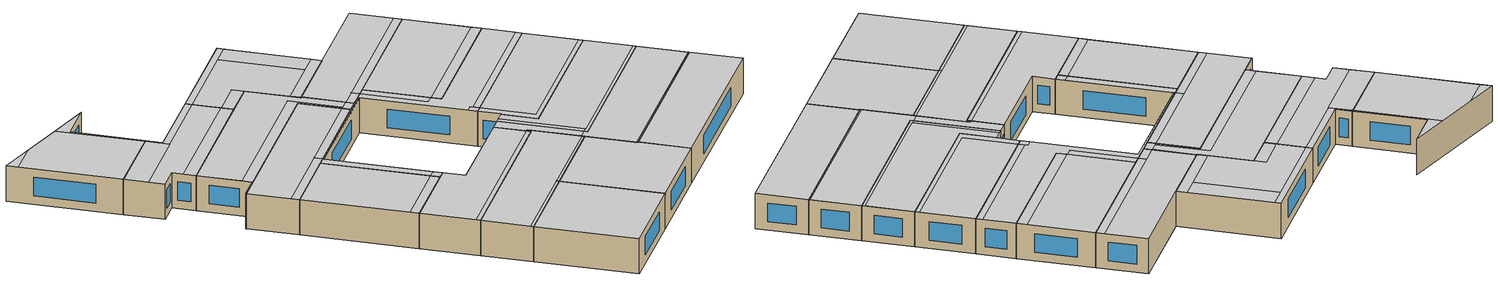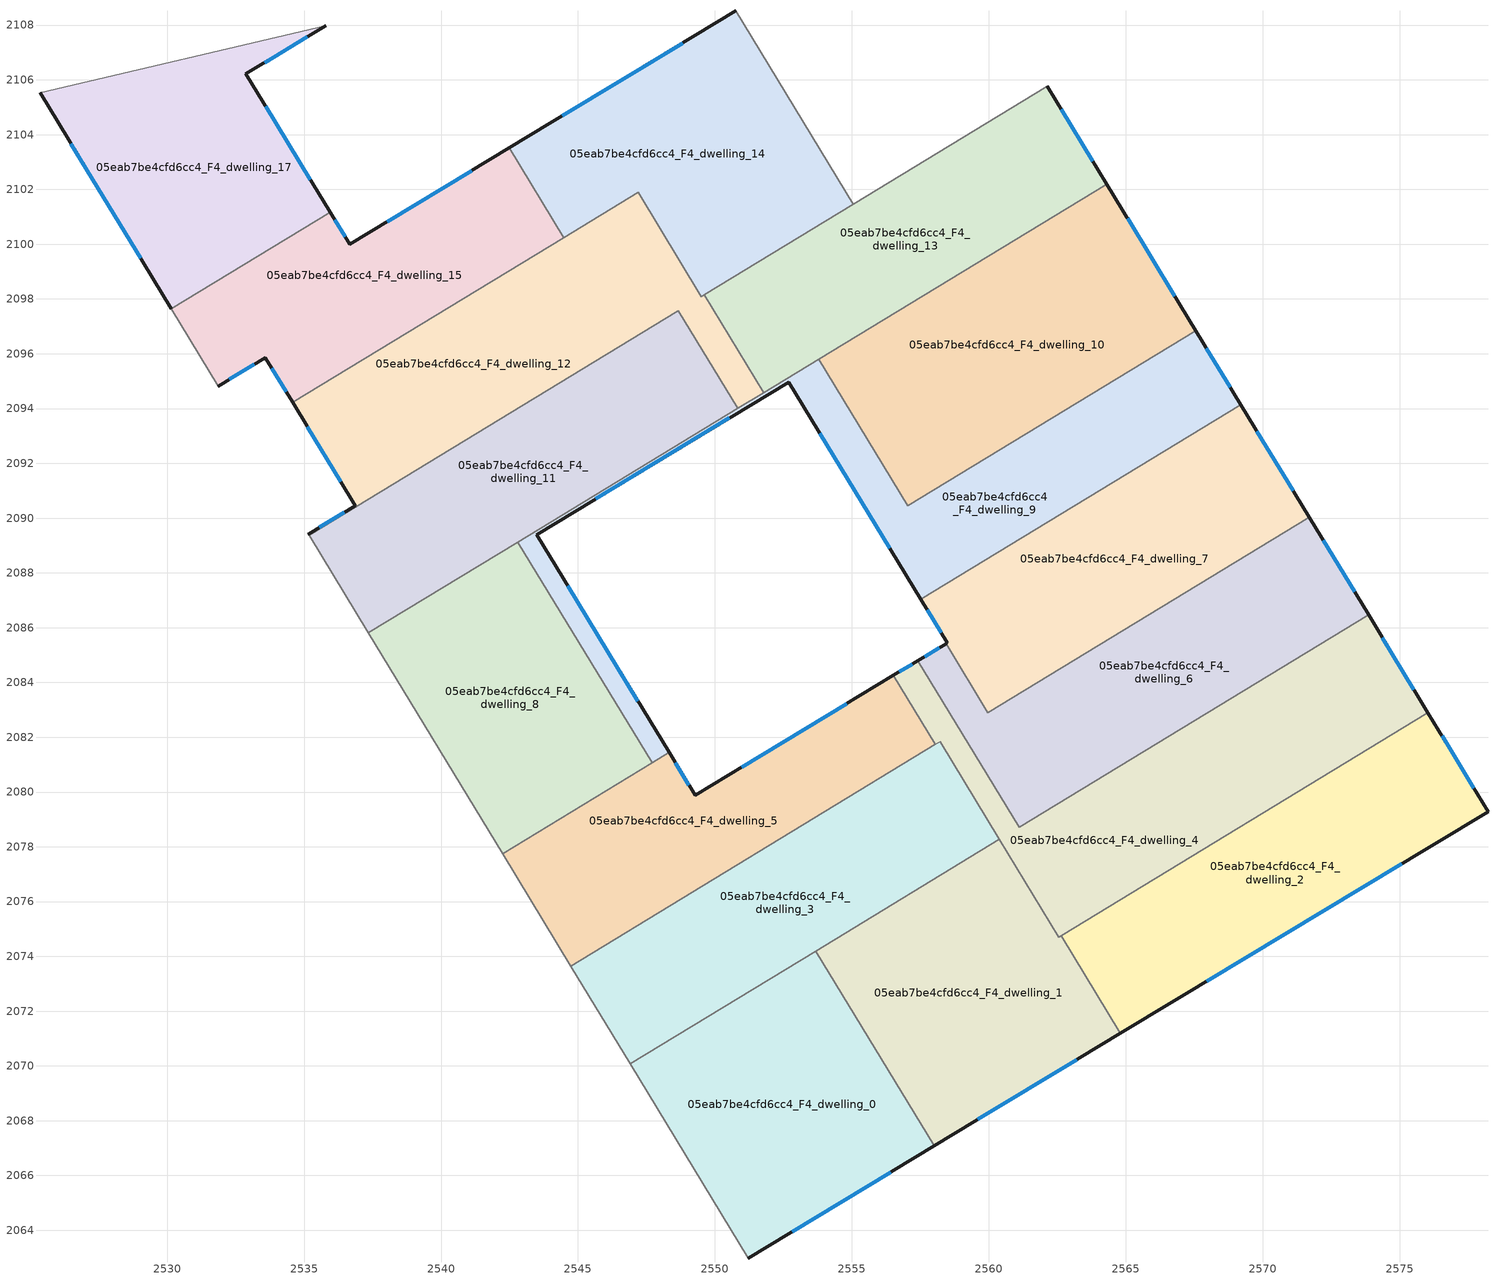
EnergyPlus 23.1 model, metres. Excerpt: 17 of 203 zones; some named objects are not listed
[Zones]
05eab7be4cfd6cc4_F4_dwelling_0
 floor to 05eab7be4cfd6cc4_F3_dwelling_0 (EU_floor_Construction): 2553.68,2074.19 2558.01,2067.08 2551.22,2062.99 2546.91,2070.08 z12
 wall outside (EU_wall_Construction): 2551.22,2062.99 2558.01,2067.08 z12:15
 wall to 05eab7be4cfd6cc4_F4_dwelling_1 (EU_wall_Construction): 2558.01,2067.08 2553.68,2074.19 z12:15
 wall adiabatic (EU_wall_Construction): 2546.91,2070.08 2551.22,2062.99 z12:15
 wall to 05eab7be4cfd6cc4_F4_dwelling_3 (EU_wall_Construction): 2553.68,2074.19 2546.91,2070.08 z12:15
 window (EU_Window_Construction): 2552.82,2063.95 2556.41,2066.12 z12.7:14.3
 ceiling to 05eab7be4cfd6cc4_F5_dwelling_0 (EU_floor_Construction): 2558,2067.08 2553.68,2074.19 2546.91,2070.08 2551.22,2062.99 z15
05eab7be4cfd6cc4_F4_dwelling_1
 floor to 05eab7be4cfd6cc4_F3_dwelling_1 (EU_floor_Construction): 2562.64,2074.75 2564.8,2071.18 2558.01,2067.08 2553.68,2074.19 2560.39,2078.27 2562.56,2074.71 z12
 wall outside (EU_wall_Construction): 2558.01,2067.08 2564.8,2071.18 z12:15
 wall to 05eab7be4cfd6cc4_F4_dwelling_4 (EU_wall_Construction): 2562.64,2074.75 2562.56,2074.71 2560.39,2078.27 z12:15
 wall to 05eab7be4cfd6cc4_F4_dwelling_2 (EU_wall_Construction): 2564.8,2071.19 2562.64,2074.75 z12:15
 wall to 05eab7be4cfd6cc4_F4_dwelling_3 (EU_wall_Construction): 2560.39,2078.27 2553.68,2074.19 z12:15
 window (EU_Window_Construction): 2559.6,2068.04 2563.21,2070.22 z12.7:14.3
 ceiling to 05eab7be4cfd6cc4_F5_dwelling_2 (EU_floor_Construction): 2564.8,2071.18 2562.63,2074.75 2562.56,2074.71 2560.39,2078.27 2553.68,2074.19 2558.01,2067.08 z15
05eab7be4cfd6cc4_F4_dwelling_10
 floor to 05eab7be4cfd6cc4_F3_dwelling_10 (EU_floor_Construction): 2564.3,2102.2 2567.56,2096.84 2557.04,2090.45 2553.78,2095.8 z12
 wall outside (EU_wall_Construction): 2567.56,2096.84 2564.3,2102.2 z12:15
 wall to 05eab7be4cfd6cc4_F4_dwelling_9 (EU_wall_Construction): 2553.78,2095.8 2557.04,2090.45 2567.56,2096.84 z12:15
 wall to 05eab7be4cfd6cc4_F4_dwelling_13 (EU_wall_Construction): 2564.3,2102.2 2553.78,2095.8 z12:15
 window (EU_Window_Construction): 2566.79,2098.1 2565.07,2100.94 z12.7:14.3
 ceiling adiabatic (EU_roof_Construction): 2567.11,2097.58 2564.3,2102.2 2553.78,2095.8 2556.59,2091.19 z15
 ceiling to 05eab7be4cfd6cc4_F5_dwelling_9 (EU_floor_Construction): 2567.56,2096.84 2567.11,2097.58 2556.59,2091.19 2557.04,2090.45 z15
05eab7be4cfd6cc4_F4_dwelling_11
 floor to 05eab7be4cfd6cc4_F3_dwelling_11 (EU_floor_Construction): 2548.66,2097.57 2550.83,2094 2537.35,2085.81 2535.18,2089.38 z12
 wall adiabatic (EU_wall_Construction): 2535.18,2089.38 2537.35,2085.81 z12:15
 wall to 05eab7be4cfd6cc4_F4_dwelling_12 (EU_wall_Construction): 2550.83,2094 2548.66,2097.57 2535.18,2089.38 z12:15
 wall to 05eab7be4cfd6cc4_F4_dwelling_9 (EU_wall_Construction): 2542.8,2089.12 2550.83,2094 z12:15
 wall to 05eab7be4cfd6cc4_F4_dwelling_8 (EU_wall_Construction): 2537.35,2085.81 2542.8,2089.12 z12:15
 ceiling to 05eab7be4cfd6cc4_F5_dwelling_11 (EU_floor_Construction): 2550.47,2094.6 2548.66,2097.57 2535.18,2089.38 2536.99,2086.4 z15
 ceiling adiabatic (EU_roof_Construction): 2550.83,2094 2550.47,2094.6 2543.08,2090.11 2543.44,2089.51 z15
 ceiling to 05eab7be4cfd6cc4_F5_dwelling_8 (EU_floor_Construction): 2543.44,2089.51 2543.08,2090.11 2536.99,2086.4 2537.35,2085.81 z15
05eab7be4cfd6cc4_F4_dwelling_12
 floor to 05eab7be4cfd6cc4_F3_dwelling_12 (EU_floor_Construction): 2549.61,2098.15 2551.78,2094.58 2550.83,2094 2548.66,2097.57 2535.18,2089.38 2535.16,2089.42 2536.87,2090.45 2534.58,2094.22 2547.19,2101.89 2549.51,2098.09 z12
 wall outside (EU_wall_Construction): 2534.58,2094.22 2536.87,2090.45 2535.16,2089.42 z12:15
 wall to 05eab7be4cfd6cc4_F4_dwelling_14 (EU_wall_Construction): 2549.61,2098.15 2549.51,2098.09 2547.19,2101.89 2544.48,2100.24 z12:15
 wall to 05eab7be4cfd6cc4_F4_dwelling_13 (EU_wall_Construction): 2551.78,2094.58 2549.61,2098.15 z12:15
 wall adiabatic (EU_wall_Construction): 2535.16,2089.42 2535.18,2089.38 z12:15
 wall to 05eab7be4cfd6cc4_F4_dwelling_15 (EU_wall_Construction): 2544.48,2100.24 2534.58,2094.22 z12:15
 wall to 05eab7be4cfd6cc4_F4_dwelling_9 (EU_wall_Construction): 2550.83,2094 2551.78,2094.58 z12:15
 window (EU_Window_Construction): 2536.47,2090.21 2535.56,2089.66 / 2535.12,2093.34 2536.33,2091.34 z12.7:14.3
 ceiling to 05eab7be4cfd6cc4_F5_dwelling_12 (EU_floor_Construction): 2550.63,2094.7 2550.98,2094.91 2551.37,2095.15 2549.56,2098.12 2549.51,2098.09 2547.19,2101.89 2534.58,2094.22 2536.44,2091.16 2548.37,2098.42 z15
 ceiling to 05eab7be4cfd6cc4_F5_dwelling_11 (EU_floor_Construction): 2550.47,2094.6 2550.63,2094.7 2548.37,2098.42 2536.44,2091.16 2536.87,2090.45 2535.16,2089.42 2535.18,2089.38 2548.66,2097.57 z15
 ceiling to 05eab7be4cfd6cc4_F5_dwelling_9 (EU_floor_Construction): 2551.78,2094.58 2551.42,2095.18 2551.11,2094.99 2550.98,2094.91 2550.46,2094.6 2550.83,2094 z15
 ceiling to 05eab7be4cfd6cc4_F5_dwelling_13 (EU_floor_Construction): 2551.42,2095.18 2549.61,2098.15 2549.56,2098.12 2551.37,2095.15 z15
05eab7be4cfd6cc4_F4_dwelling_13
 floor to 05eab7be4cfd6cc4_F3_dwelling_13 (EU_floor_Construction): 2562.14,2105.76 2564.3,2102.2 2551.78,2094.58 2549.61,2098.15 z12
 wall outside (EU_wall_Construction): 2564.3,2102.2 2562.14,2105.76 z12:15
 wall to 05eab7be4cfd6cc4_F4_dwelling_16 (EU_wall_Construction): 2562.14,2105.76 2555.05,2101.46 z12:15
 wall to 05eab7be4cfd6cc4_F4_dwelling_14 (EU_wall_Construction): 2555.05,2101.46 2549.61,2098.15 z12:15
 wall to 05eab7be4cfd6cc4_F4_dwelling_9 (EU_wall_Construction): 2551.78,2094.58 2553.78,2095.8 z12:15
 window (EU_Window_Construction): 2563.79,2103.04 2562.64,2104.93 z12.7:14.3
 ceiling to 05eab7be4cfd6cc4_F5_dwelling_13 (EU_floor_Construction): 2563.94,2102.79 2562.14,2105.76 2549.61,2098.15 2551.42,2095.18 z15
 ceiling to 05eab7be4cfd6cc4_F5_dwelling_10 (EU_floor_Construction): 2564.3,2102.2 2563.94,2102.79 2552.81,2096.02 2553.17,2095.43 z15
 ceiling to 05eab7be4cfd6cc4_F5_dwelling_9 (EU_floor_Construction): 2553.17,2095.43 2552.81,2096.02 2551.42,2095.18 2551.78,2094.58 z15
05eab7be4cfd6cc4_F4_dwelling_14
 floor to 05eab7be4cfd6cc4_F3_dwelling_14 (EU_floor_Construction): 2550.76,2108.51 2555.05,2101.46 2549.51,2098.09 2547.19,2101.89 2544.48,2100.24 2542.48,2103.51 z12
 wall outside (EU_wall_Construction): 2550.76,2108.51 2542.48,2103.51 z12:15
 wall to 05eab7be4cfd6cc4_F4_dwelling_15 (EU_wall_Construction): 2542.48,2103.51 2544.48,2100.24 z12:15
 wall to 05eab7be4cfd6cc4_F4_dwelling_16 (EU_wall_Construction): 2555.05,2101.46 2550.76,2108.51 z12:15
 window (EU_Window_Construction): 2548.82,2107.34 2544.43,2104.69 z12.7:14.3
 ceiling to 05eab7be4cfd6cc4_F5_dwelling_14 (EU_floor_Construction): 2553.03,2101.25 2549.47,2107.1 2542.78,2103.03 2543.95,2101.1 2546.67,2102.76 2549.06,2098.84 z15
 ceiling to 05eab7be4cfd6cc4_F5_dwelling_15 (EU_floor_Construction): 2554.6,2102.2 2551.04,2108.05 2549.47,2107.1 2553.03,2101.25 z15
 ceiling to 05eab7be4cfd6cc4_F5_dwelling_12 (EU_floor_Construction): 2549.56,2098.12 2549.11,2098.87 2549.06,2098.84 2546.67,2102.76 2543.95,2101.1 2544.48,2100.24 2547.19,2101.89 2549.51,2098.09 z15
 ceiling to 05eab7be4cfd6cc4_F5_dwelling_17 (EU_floor_Construction): 2551.04,2108.06 2550.76,2108.51 2542.48,2103.51 2542.78,2103.03 z15
 ceiling to 05eab7be4cfd6cc4_F5_dwelling_13 (EU_floor_Construction): 2555.05,2101.46 2554.6,2102.2 2549.11,2098.87 2549.56,2098.12 z15
05eab7be4cfd6cc4_F4_dwelling_15
 floor to 05eab7be4cfd6cc4_F3_dwelling_15 (EU_floor_Construction): 2542.48,2103.51 2544.48,2100.24 2534.58,2094.22 2533.58,2095.86 2531.87,2094.82 2530.16,2097.64 2535.95,2101.16 2536.66,2100 z12
 wall outside (EU_wall_Construction): 2542.48,2103.51 2536.66,2100 2535.95,2101.16 / 2531.87,2094.82 2533.58,2095.86 2534.58,2094.22 z12:15
 wall adiabatic (EU_wall_Construction): 2530.16,2097.64 2531.87,2094.82 z12:15
 wall to 05eab7be4cfd6cc4_F4_dwelling_17 (EU_wall_Construction): 2535.95,2101.16 2530.16,2097.64 z12:15
 window (EU_Window_Construction): 2536.49,2100.27 2536.12,2100.89 / 2541.12,2102.69 2538.03,2100.82 / 2533.82,2095.47 2534.35,2094.61 / 2532.27,2095.07 2533.18,2095.62 z12.7:14.3
 ceiling to 05eab7be4cfd6cc4_F5_dwelling_16 (EU_floor_Construction): 2536.85,2099.43 2535.84,2101.09 2530.16,2097.64 2531.17,2095.97 z15
 ceiling to 05eab7be4cfd6cc4_F5_dwelling_12 (EU_floor_Construction): 2544.48,2100.24 2543.95,2101.1 2534.05,2095.09 2534.58,2094.22 z15
 ceiling to 05eab7be4cfd6cc4_F5_dwelling_14 (EU_floor_Construction): 2543.95,2101.1 2542.78,2103.03 2531.17,2095.97 2531.87,2094.82 2533.58,2095.86 2534.05,2095.09 z15
 ceiling to 05eab7be4cfd6cc4_F5_dwelling_17 (EU_floor_Construction): 2542.78,2103.03 2542.48,2103.51 2536.66,2100 2535.95,2101.16 2535.84,2101.09 2536.85,2099.43 z15
05eab7be4cfd6cc4_F4_dwelling_17
 floor to 05eab7be4cfd6cc4_F3_dwelling_17 (EU_floor_Construction): 2535.8,2107.98 2532.87,2106.22 2535.95,2101.16 2530.16,2097.64 2525.36,2105.53 z12
 wall outside (EU_wall_Construction): 2535.95,2101.16 2532.87,2106.22 2535.8,2107.98 / 2525.36,2105.53 2530.16,2097.64 z12:15
 wall to 05eab7be4cfd6cc4_F4_dwelling_18 (EU_wall_Construction): 2535.8,2107.98 2525.36,2105.53 z12:15
 window (EU_Window_Construction): 2533.56,2106.63 2535.11,2107.57 / 2535.23,2102.35 2533.6,2105.03 / 2526.48,2103.68 2529.03,2099.49 z12.7:14.3
 ceiling to 05eab7be4cfd6cc4_F5_dwelling_17 (EU_floor_Construction): 2535.95,2101.16 2532.87,2106.22 2535.8,2107.98 2532.16,2107.13 2535.84,2101.09 z15
 ceiling to 05eab7be4cfd6cc4_F5_dwelling_16 (EU_floor_Construction): 2535.84,2101.09 2532.16,2107.13 2528.43,2106.25 2525.87,2104.69 2530.16,2097.64 z15
 ceiling to 05eab7be4cfd6cc4_F5_dwelling_18 (EU_floor_Construction): 2528.43,2106.25 2525.36,2105.53 2525.87,2104.69 z15
05eab7be4cfd6cc4_F4_dwelling_2
 floor to 05eab7be4cfd6cc4_F3_dwelling_2 (EU_floor_Construction): 2576.03,2082.9 2578.22,2079.29 2564.8,2071.19 2562.64,2074.75 z12
 wall outside (EU_wall_Construction): 2564.8,2071.19 2578.22,2079.29 2576.03,2082.9 z12:15
 wall to 05eab7be4cfd6cc4_F4_dwelling_4 (EU_wall_Construction): 2576.03,2082.9 2562.64,2074.75 z12:15
 window (EU_Window_Construction): 2567.96,2073.09 2575.07,2077.39 / 2577.71,2080.14 2576.55,2082.05 z12.7:14.3
 ceiling adiabatic (EU_roof_Construction): 2578.22,2079.29 2576.03,2082.9 2562.64,2074.75 2564.8,2071.19 z15
05eab7be4cfd6cc4_F4_dwelling_3
 floor to 05eab7be4cfd6cc4_F3_dwelling_3 (EU_floor_Construction): 2558.22,2081.84 2560.39,2078.27 2546.91,2070.08 2544.74,2073.64 z12
 wall adiabatic (EU_wall_Construction): 2544.74,2073.64 2546.91,2070.08 z12:15
 wall to 05eab7be4cfd6cc4_F4_dwelling_5 (EU_wall_Construction): 2558.05,2081.74 2544.74,2073.64 z12:15
 wall to 05eab7be4cfd6cc4_F4_dwelling_4 (EU_wall_Construction): 2560.39,2078.27 2558.22,2081.84 2558.05,2081.74 z12:15
 ceiling to 05eab7be4cfd6cc4_F5_dwelling_3 (EU_floor_Construction): 2560.26,2078.49 2558.22,2081.84 2544.75,2073.65 2546.78,2070.29 z15
 ceiling to 05eab7be4cfd6cc4_F5_dwelling_0 (EU_floor_Construction): 2553.68,2074.19 2553.55,2074.41 2546.78,2070.29 2546.91,2070.08 z15
 ceiling to 05eab7be4cfd6cc4_F5_dwelling_2 (EU_floor_Construction): 2560.39,2078.27 2560.37,2078.31 2560.26,2078.49 2553.55,2074.41 2553.68,2074.19 z15
05eab7be4cfd6cc4_F4_dwelling_4
 floor to 05eab7be4cfd6cc4_F3_dwelling_4 (EU_floor_Construction): 2573.86,2086.47 2576.03,2082.9 2562.56,2074.71 2558.22,2081.84 2558.05,2081.74 2556.52,2084.26 2557.41,2084.8 2561.11,2078.71 z12
 wall outside (EU_wall_Construction): 2576.03,2082.9 2573.86,2086.47 / 2557.41,2084.8 2556.52,2084.26 z12:15
 wall to 05eab7be4cfd6cc4_F4_dwelling_5 (EU_wall_Construction): 2556.52,2084.26 2558.05,2081.74 z12:15
 wall to 05eab7be4cfd6cc4_F4_dwelling_6 (EU_wall_Construction): 2573.86,2086.47 2561.11,2078.71 2557.41,2084.8 z12:15
 window (EU_Window_Construction): 2575.52,2083.74 2574.37,2085.63 / 2557.2,2084.67 2556.73,2084.38 z12.7:14.3
 ceiling to 05eab7be4cfd6cc4_F5_dwelling_4 (EU_floor_Construction): 2575.96,2083.01 2573.86,2086.47 2561.11,2078.71 2560.98,2078.93 2560.26,2078.49 2562.49,2074.81 z15
 ceiling to 05eab7be4cfd6cc4_F5_dwelling_2 (EU_floor_Construction): 2562.63,2074.75 2562.57,2074.86 2562.49,2074.81 2560.26,2078.49 2562.56,2074.71 z15
 ceiling to 05eab7be4cfd6cc4_F5_dwelling_5 (EU_floor_Construction): 2560.98,2078.93 2557.41,2084.8 2556.52,2084.26 2557.85,2082.06 2558.02,2082.16 2560.26,2078.49 z15
 ceiling to 05eab7be4cfd6cc4_F5_dwelling_1 (EU_floor_Construction): 2576.03,2082.9 2575.96,2083.01 2562.57,2074.86 2562.63,2074.75 z15
 ceiling to 05eab7be4cfd6cc4_F5_dwelling_3 (EU_floor_Construction): 2560.26,2078.49 2558.02,2082.16 2557.85,2082.06 2558.05,2081.74 2558.22,2081.84 z15
05eab7be4cfd6cc4_F4_dwelling_5
 floor to 05eab7be4cfd6cc4_F3_dwelling_5 (EU_floor_Construction): 2556.52,2084.26 2558.05,2081.74 2544.74,2073.64 2542.25,2077.75 2548.33,2081.44 2549.28,2079.88 z12
 wall outside (EU_wall_Construction): 2556.52,2084.26 2549.28,2079.88 2548.33,2081.44 z12:15
 wall adiabatic (EU_wall_Construction): 2542.25,2077.75 2544.74,2073.64 z12:15
 wall to 05eab7be4cfd6cc4_F4_dwelling_8 (EU_wall_Construction): 2547.7,2081.07 2542.25,2077.75 z12:15
 wall to 05eab7be4cfd6cc4_F4_dwelling_9 (EU_wall_Construction): 2548.33,2081.44 2547.7,2081.07 z12:15
 window (EU_Window_Construction): 2549.05,2080.25 2548.55,2081.08 / 2554.81,2083.23 2550.98,2080.91 z12.7:14.3
 ceiling to 05eab7be4cfd6cc4_F5_dwelling_5 (EU_floor_Construction): 2557.85,2082.06 2556.52,2084.26 2549.28,2079.88 2548.33,2081.44 2542.25,2077.75 2544.55,2073.97 z15
 ceiling adiabatic (EU_roof_Construction): 2558.05,2081.74 2557.85,2082.06 2544.55,2073.97 2544.75,2073.65 z15
05eab7be4cfd6cc4_F4_dwelling_6
 floor to 05eab7be4cfd6cc4_F3_dwelling_6 (EU_floor_Construction): 2571.7,2090.03 2573.86,2086.47 2561.11,2078.71 2557.41,2084.8 2558.44,2085.42 2559.97,2082.9 z12
 wall outside (EU_wall_Construction): 2558.44,2085.42 2557.41,2084.8 / 2573.86,2086.47 2571.7,2090.03 z12:15
 wall to 05eab7be4cfd6cc4_F4_dwelling_7 (EU_wall_Construction): 2571.7,2090.03 2559.97,2082.9 2558.44,2085.42 z12:15
 window (EU_Window_Construction): 2558.2,2085.27 2557.65,2084.94 / 2573.35,2087.3 2572.2,2089.2 z12.7:14.3
 ceiling to 05eab7be4cfd6cc4_F5_dwelling_6 (EU_floor_Construction): 2573.73,2086.68 2571.7,2090.03 2559.97,2082.9 2558.44,2085.42 2557.75,2085 2561.32,2079.13 z15
 ceiling to 05eab7be4cfd6cc4_F5_dwelling_4 (EU_floor_Construction): 2573.86,2086.47 2573.73,2086.68 2560.98,2078.93 2561.11,2078.71 z15
 ceiling to 05eab7be4cfd6cc4_F5_dwelling_5 (EU_floor_Construction): 2561.32,2079.14 2557.75,2085 2557.41,2084.8 2560.98,2078.93 z15
05eab7be4cfd6cc4_F4_dwelling_7
 floor to 05eab7be4cfd6cc4_F3_dwelling_7 (EU_floor_Construction): 2569.2,2094.14 2571.7,2090.03 2559.97,2082.9 2558.44,2085.42 2558.48,2085.45 2557.52,2087.03 z12
 wall outside (EU_wall_Construction): 2571.7,2090.03 2569.2,2094.14 / 2557.52,2087.03 2558.48,2085.45 2558.44,2085.42 z12:15
 wall to 05eab7be4cfd6cc4_F4_dwelling_9 (EU_wall_Construction): 2569.2,2094.14 2557.52,2087.03 z12:15
 window (EU_Window_Construction): 2571.11,2091 2569.79,2093.17 / 2557.74,2086.66 2558.26,2085.82 z12.7:14.3
 ceiling to 05eab7be4cfd6cc4_F5_dwelling_7 (EU_floor_Construction): 2571.5,2090.36 2569.2,2094.14 2558.04,2087.35 2560.34,2083.57 z15
 ceiling to 05eab7be4cfd6cc4_F5_dwelling_6 (EU_floor_Construction): 2571.7,2090.03 2571.5,2090.36 2560.34,2083.57 2558.04,2087.35 2557.52,2087.03 2558.48,2085.45 2558.44,2085.42 2559.97,2082.9 z15
05eab7be4cfd6cc4_F4_dwelling_8
 floor to 05eab7be4cfd6cc4_F3_dwelling_8 (EU_floor_Construction): 2542.8,2089.12 2547.7,2081.07 2542.25,2077.75 2537.35,2085.81 z12
 wall to 05eab7be4cfd6cc4_F4_dwelling_9 (EU_wall_Construction): 2547.7,2081.07 2542.8,2089.12 z12:15
 wall adiabatic (EU_wall_Construction): 2537.35,2085.81 2542.25,2077.75 z12:15
 ceiling adiabatic (EU_roof_Construction): 2547.3,2081.72 2542.8,2089.12 2537.35,2085.81 2541.85,2078.41 z15
 ceiling to 05eab7be4cfd6cc4_F5_dwelling_5 (EU_floor_Construction): 2547.7,2081.07 2547.3,2081.72 2541.85,2078.41 2542.25,2077.75 z15
05eab7be4cfd6cc4_F4_dwelling_9
 floor to 05eab7be4cfd6cc4_F3_dwelling_9 (EU_floor_Construction): 2567.56,2096.84 2569.2,2094.14 2557.52,2087.03 2552.69,2094.96 2543.49,2089.4 2548.33,2081.44 2547.7,2081.07 2542.8,2089.12 2553.78,2095.8 2557.04,2090.45 z12
 wall outside (EU_wall_Construction): 2548.33,2081.44 2543.49,2089.4 2552.69,2094.96 2557.52,2087.03 / 2569.2,2094.14 2567.56,2096.84 z12:15
 window (EU_Window_Construction): 2545.65,2090.71 2550.53,2093.66 / 2547.19,2083.31 2544.63,2087.53 / 2568.81,2094.77 2567.94,2096.21 / 2553.83,2093.1 2556.38,2088.9 z12.7:14.3
 ceiling to 05eab7be4cfd6cc4_F5_dwelling_9 (EU_floor_Construction): 2568.93,2094.58 2567.56,2096.84 2557.04,2090.45 2556.59,2091.19 2555.97,2090.81 2553.17,2095.43 2543.44,2089.51 2543.5,2089.41 2552.69,2094.96 2557.12,2087.69 2557.64,2088.01 2557.77,2087.79 z15
 ceiling to 05eab7be4cfd6cc4_F5_dwelling_6 (EU_floor_Construction): 2558.04,2087.35 2557.64,2088.01 2557.12,2087.69 2557.52,2087.03 z15
 ceiling to 05eab7be4cfd6cc4_F5_dwelling_8 (EU_floor_Construction): 2547.93,2082.1 2543.49,2089.4 2543.5,2089.41 2543.44,2089.51 2542.8,2089.12 2547.3,2081.72 z15
 ceiling to 05eab7be4cfd6cc4_F5_dwelling_7 (EU_floor_Construction): 2569.2,2094.14 2568.93,2094.58 2557.77,2087.79 2558.04,2087.35 z15
 ceiling to 05eab7be4cfd6cc4_F5_dwelling_10 (EU_floor_Construction): 2556.59,2091.19 2553.78,2095.8 2553.17,2095.43 2555.97,2090.81 z15
 ceiling to 05eab7be4cfd6cc4_F5_dwelling_5 (EU_floor_Construction): 2548.33,2081.44 2547.93,2082.1 2547.3,2081.72 2547.7,2081.07 z15
[Building]
EU S2 Campaign: North Axis=0; Terrain=City; Solar Distribution=FullExterior
[Site:Location]
Budapest.Ferenc.Liszt.Intl.AP: Latitude=47.437; Longitude=19.256; Time Zone=1; Elevation=185
[SizingPeriod:WeatherFileDays]
AnnualSizingPeriod: Begin Month=1; Begin Day of Month=1; End Month=12; End Day of Month=31; Day of Week for Start Day=Monday; Use Weather File Daylight Saving Period=No; Use Weather File Rain and Snow Indicators=No
[MATERIAL]
EU_InternalMass_Material: Roughness=MediumRough; Thickness=0.1; Conductivity=1; Density=1800; Specific Heat=900; Thermal Absorptance=0.9; Solar Absorptance=0.7; Visible Absorptance=0.7
[MATERIAL:NOMASS] Roughness=MediumRough; Thermal Absorptance=0.9; Solar Absorptance=0.7; Visible Absorptance=0.7
Name | Thermal Resistance
EU_wall_NoMass | 0.832559
EU_roof_NoMass | 1.39638
EU_floor_NoMass | 0.872794
[WINDOWMATERIAL:SIMPLEGLAZINGSYSTEM]
EU_Window_SimpleGlazing: UFactor=2.79869; Solar Heat Gain Coefficient=0.75; Visible Transmittance=0.75
[CONSTRUCTION]
EU_wall_Construction: EU_wall_NoMass
EU_roof_Construction: EU_roof_NoMass
EU_floor_Construction: EU_floor_NoMass
EU_Window_Construction: EU_Window_SimpleGlazing
EU_InternalMass_Construction: EU_InternalMass_Material
[ZONE] Type=1; Multiplier=1; Ceiling Height=autocalculate; Floor Area=autocalculate; Part of Total Floor Area=Yes
Name | Volume
05eab7be4cfd6cc4_F4_dwelling_0 | 197.502
05eab7be4cfd6cc4_F4_dwelling_1 | 197.51
05eab7be4cfd6cc4_F4_dwelling_10 | 231.326
05eab7be4cfd6cc4_F4_dwelling_11 | 197.525
05eab7be4cfd6cc4_F4_dwelling_12 | 211.445
05eab7be4cfd6cc4_F4_dwelling_13 | 183.576
05eab7be4cfd6cc4_F4_dwelling_14 | 197.489
05eab7be4cfd6cc4_F4_dwelling_15 | 173.065
05eab7be4cfd6cc4_F4_dwelling_17 | 171.034
05eab7be4cfd6cc4_F4_dwelling_2 | 197.492
05eab7be4cfd6cc4_F4_dwelling_3 | 197.504
05eab7be4cfd6cc4_F4_dwelling_4 | 217.38
05eab7be4cfd6cc4_F4_dwelling_5 | 177.653
05eab7be4cfd6cc4_F4_dwelling_6 | 197.494
05eab7be4cfd6cc4_F4_dwelling_7 | 197.503
05eab7be4cfd6cc4_F4_dwelling_8 | 180.605
05eab7be4cfd6cc4_F4_dwelling_9 | 180.648
[INTERNALMASS] Construction=EU_InternalMass_Construction
Name | Zone or ZoneList | Surface Area
05eab7be4cfd6cc4_F4_dwelling_0_EU_InternalMass | 05eab7be4cfd6cc4_F4_dwelling_0 | 65.8344
05eab7be4cfd6cc4_F4_dwelling_1_EU_InternalMass | 05eab7be4cfd6cc4_F4_dwelling_1 | 65.8394
05eab7be4cfd6cc4_F4_dwelling_2_EU_InternalMass | 05eab7be4cfd6cc4_F4_dwelling_2 | 65.8302
05eab7be4cfd6cc4_F4_dwelling_3_EU_InternalMass | 05eab7be4cfd6cc4_F4_dwelling_3 | 65.8292
05eab7be4cfd6cc4_F4_dwelling_4_EU_InternalMass | 05eab7be4cfd6cc4_F4_dwelling_4 | 72.4601
05eab7be4cfd6cc4_F4_dwelling_5_EU_InternalMass | 05eab7be4cfd6cc4_F4_dwelling_5 | 59.2169
05eab7be4cfd6cc4_F4_dwelling_6_EU_InternalMass | 05eab7be4cfd6cc4_F4_dwelling_6 | 65.8305
05eab7be4cfd6cc4_F4_dwelling_7_EU_InternalMass | 05eab7be4cfd6cc4_F4_dwelling_7 | 65.8342
05eab7be4cfd6cc4_F4_dwelling_8_EU_InternalMass | 05eab7be4cfd6cc4_F4_dwelling_8 | 60.2033
05eab7be4cfd6cc4_F4_dwelling_9_EU_InternalMass | 05eab7be4cfd6cc4_F4_dwelling_9 | 60.2182
05eab7be4cfd6cc4_F4_dwelling_10_EU_InternalMass | 05eab7be4cfd6cc4_F4_dwelling_10 | 77.107
05eab7be4cfd6cc4_F4_dwelling_11_EU_InternalMass | 05eab7be4cfd6cc4_F4_dwelling_11 | 65.8412
05eab7be4cfd6cc4_F4_dwelling_12_EU_InternalMass | 05eab7be4cfd6cc4_F4_dwelling_12 | 70.4813
05eab7be4cfd6cc4_F4_dwelling_13_EU_InternalMass | 05eab7be4cfd6cc4_F4_dwelling_13 | 61.1929
05eab7be4cfd6cc4_F4_dwelling_14_EU_InternalMass | 05eab7be4cfd6cc4_F4_dwelling_14 | 65.8297
05eab7be4cfd6cc4_F4_dwelling_15_EU_InternalMass | 05eab7be4cfd6cc4_F4_dwelling_15 | 57.6867
05eab7be4cfd6cc4_F4_dwelling_17_EU_InternalMass | 05eab7be4cfd6cc4_F4_dwelling_17 | 57.0105
[OTHEREQUIPMENT] Fuel Type=Electricity; Design Level Calculation Method=Watts/Area; Power per Zone Floor Area=1; Fraction Latent=0; Fraction Radiant=0; Fraction Lost=0; Carbon Dioxide Generation Rate=0; EndUse Subcategory=EU_Step8_InternalGains
Name | Zone or ZoneList or Space or SpaceList | Schedule
EU_Step8_InternalGain_05eab7be4cfd6cc4_F4_dwelling_0_f000 | 05eab7be4cfd6cc4_F4_dwelling_0 | EU_Step8_GainSchedule_05eab7be4cfd6cc4_F4_dwelling_0_f000
EU_Step8_InternalGain_05eab7be4cfd6cc4_F4_dwelling_1_f000 | 05eab7be4cfd6cc4_F4_dwelling_1 | EU_Step8_GainSchedule_05eab7be4cfd6cc4_F4_dwelling_1_f000
EU_Step8_InternalGain_05eab7be4cfd6cc4_F4_dwelling_2_f000 | 05eab7be4cfd6cc4_F4_dwelling_2 | EU_Step8_GainSchedule_05eab7be4cfd6cc4_F4_dwelling_2_f000
EU_Step8_InternalGain_05eab7be4cfd6cc4_F4_dwelling_3_f000 | 05eab7be4cfd6cc4_F4_dwelling_3 | EU_Step8_GainSchedule_05eab7be4cfd6cc4_F4_dwelling_3_f000
EU_Step8_InternalGain_05eab7be4cfd6cc4_F4_dwelling_4_f000 | 05eab7be4cfd6cc4_F4_dwelling_4 | EU_Step8_GainSchedule_05eab7be4cfd6cc4_F4_dwelling_4_f000
EU_Step8_InternalGain_05eab7be4cfd6cc4_F4_dwelling_5_f000 | 05eab7be4cfd6cc4_F4_dwelling_5 | EU_Step8_GainSchedule_05eab7be4cfd6cc4_F4_dwelling_5_f000
EU_Step8_InternalGain_05eab7be4cfd6cc4_F4_dwelling_6_f000 | 05eab7be4cfd6cc4_F4_dwelling_6 | EU_Step8_GainSchedule_05eab7be4cfd6cc4_F4_dwelling_6_f000
EU_Step8_InternalGain_05eab7be4cfd6cc4_F4_dwelling_7_f000 | 05eab7be4cfd6cc4_F4_dwelling_7 | EU_Step8_GainSchedule_05eab7be4cfd6cc4_F4_dwelling_7_f000
EU_Step8_InternalGain_05eab7be4cfd6cc4_F4_dwelling_8_f000 | 05eab7be4cfd6cc4_F4_dwelling_8 | EU_Step8_GainSchedule_05eab7be4cfd6cc4_F4_dwelling_8_f000
EU_Step8_InternalGain_05eab7be4cfd6cc4_F4_dwelling_9_f000 | 05eab7be4cfd6cc4_F4_dwelling_9 | EU_Step8_GainSchedule_05eab7be4cfd6cc4_F4_dwelling_9_f000
EU_Step8_InternalGain_05eab7be4cfd6cc4_F4_dwelling_10_f000 | 05eab7be4cfd6cc4_F4_dwelling_10 | EU_Step8_GainSchedule_05eab7be4cfd6cc4_F4_dwelling_10_f000
EU_Step8_InternalGain_05eab7be4cfd6cc4_F4_dwelling_11_f000 | 05eab7be4cfd6cc4_F4_dwelling_11 | EU_Step8_GainSchedule_05eab7be4cfd6cc4_F4_dwelling_11_f000
EU_Step8_InternalGain_05eab7be4cfd6cc4_F4_dwelling_12_f000 | 05eab7be4cfd6cc4_F4_dwelling_12 | EU_Step8_GainSchedule_05eab7be4cfd6cc4_F4_dwelling_12_f000
EU_Step8_InternalGain_05eab7be4cfd6cc4_F4_dwelling_13_f000 | 05eab7be4cfd6cc4_F4_dwelling_13 | EU_Step8_GainSchedule_05eab7be4cfd6cc4_F4_dwelling_13_f000
EU_Step8_InternalGain_05eab7be4cfd6cc4_F4_dwelling_14_f000 | 05eab7be4cfd6cc4_F4_dwelling_14 | EU_Step8_GainSchedule_05eab7be4cfd6cc4_F4_dwelling_14_f000
EU_Step8_InternalGain_05eab7be4cfd6cc4_F4_dwelling_15_f000 | 05eab7be4cfd6cc4_F4_dwelling_15 | EU_Step8_GainSchedule_05eab7be4cfd6cc4_F4_dwelling_15_f000
EU_Step8_InternalGain_05eab7be4cfd6cc4_F4_dwelling_17_f000 | 05eab7be4cfd6cc4_F4_dwelling_17 | EU_Step8_GainSchedule_05eab7be4cfd6cc4_F4_dwelling_17_f000
[ZONEVENTILATION:DESIGNFLOWRATE] Schedule=EU_AlwaysOn; Design Flow Rate Calculation Method=AirChanges/Hour; Air Changes per Hour=0.475469; Ventilation Type=Natural; Fan Pressure Rise=0; Fan Total Efficiency=1; Constant Term Coefficient=1; Temperature Term Coefficient=0; Velocity Term Coefficient=0; Velocity Squared Term Coefficient=0; Minimum Indoor Temperature=-100; Maximum Indoor Temperature=100; Delta Temperature=-100; Minimum Outdoor Temperature=-100; Maximum Outdoor Temperature=100; Maximum Wind Speed=40
Name | Zone or ZoneList or Space or SpaceList
EU_ConstantAir_05eab7be4cfd6cc4_F4_dwelling_0 | 05eab7be4cfd6cc4_F4_dwelling_0
EU_ConstantAir_05eab7be4cfd6cc4_F4_dwelling_1 | 05eab7be4cfd6cc4_F4_dwelling_1
EU_ConstantAir_05eab7be4cfd6cc4_F4_dwelling_2 | 05eab7be4cfd6cc4_F4_dwelling_2
EU_ConstantAir_05eab7be4cfd6cc4_F4_dwelling_3 | 05eab7be4cfd6cc4_F4_dwelling_3
EU_ConstantAir_05eab7be4cfd6cc4_F4_dwelling_4 | 05eab7be4cfd6cc4_F4_dwelling_4
EU_ConstantAir_05eab7be4cfd6cc4_F4_dwelling_5 | 05eab7be4cfd6cc4_F4_dwelling_5
EU_ConstantAir_05eab7be4cfd6cc4_F4_dwelling_6 | 05eab7be4cfd6cc4_F4_dwelling_6
EU_ConstantAir_05eab7be4cfd6cc4_F4_dwelling_7 | 05eab7be4cfd6cc4_F4_dwelling_7
EU_ConstantAir_05eab7be4cfd6cc4_F4_dwelling_8 | 05eab7be4cfd6cc4_F4_dwelling_8
EU_ConstantAir_05eab7be4cfd6cc4_F4_dwelling_9 | 05eab7be4cfd6cc4_F4_dwelling_9
EU_ConstantAir_05eab7be4cfd6cc4_F4_dwelling_10 | 05eab7be4cfd6cc4_F4_dwelling_10
EU_ConstantAir_05eab7be4cfd6cc4_F4_dwelling_11 | 05eab7be4cfd6cc4_F4_dwelling_11
EU_ConstantAir_05eab7be4cfd6cc4_F4_dwelling_12 | 05eab7be4cfd6cc4_F4_dwelling_12
EU_ConstantAir_05eab7be4cfd6cc4_F4_dwelling_13 | 05eab7be4cfd6cc4_F4_dwelling_13
EU_ConstantAir_05eab7be4cfd6cc4_F4_dwelling_14 | 05eab7be4cfd6cc4_F4_dwelling_14
EU_ConstantAir_05eab7be4cfd6cc4_F4_dwelling_15 | 05eab7be4cfd6cc4_F4_dwelling_15
EU_ConstantAir_05eab7be4cfd6cc4_F4_dwelling_17 | 05eab7be4cfd6cc4_F4_dwelling_17
[HVACTEMPLATE:ZONE:IDEALLOADSAIRSYSTEM] System Availability Schedule=EU_AlwaysOn; Maximum Heating Supply Air Temperature=50; Minimum Cooling Supply Air Temperature=13; Maximum Heating Supply Air Humidity Ratio=0.0156; Minimum Cooling Supply Air Humidity Ratio=0.0077; Heating Limit=NoLimit; Cooling Limit=NoLimit; Heating Availability Schedule=EU_AlwaysOn; Cooling Availability Schedule=EU_CoolingOff; Dehumidification Control Type=ConstantSensibleHeatRatio; Cooling Sensible Heat Ratio=0.7; Dehumidification Setpoint=60; Humidification Control Type=None; Humidification Setpoint=30; Outdoor Air Method=None; Outdoor Air Flow Rate per Person=0.00944; Outdoor Air Flow Rate per Zone Floor Area=0; Outdoor Air Flow Rate per Zone=0; Demand Controlled Ventilation Type=None; Outdoor Air Economizer Type=NoEconomizer; Heat Recovery Type=None; Sensible Heat Recovery Effectiveness=0.7; Latent Heat Recovery Effectiveness=0.65
Name | Template Thermostat
05eab7be4cfd6cc4_F4_dwelling_0 | EU_HeatOnly_05eab7be4cfd6cc4_F4_dwelling_0
05eab7be4cfd6cc4_F4_dwelling_1 | EU_HeatOnly_05eab7be4cfd6cc4_F4_dwelling_1
05eab7be4cfd6cc4_F4_dwelling_2 | EU_HeatOnly_05eab7be4cfd6cc4_F4_dwelling_2
05eab7be4cfd6cc4_F4_dwelling_3 | EU_HeatOnly_05eab7be4cfd6cc4_F4_dwelling_3
05eab7be4cfd6cc4_F4_dwelling_4 | EU_HeatOnly_05eab7be4cfd6cc4_F4_dwelling_4
05eab7be4cfd6cc4_F4_dwelling_5 | EU_HeatOnly_05eab7be4cfd6cc4_F4_dwelling_5
05eab7be4cfd6cc4_F4_dwelling_6 | EU_HeatOnly_05eab7be4cfd6cc4_F4_dwelling_6
05eab7be4cfd6cc4_F4_dwelling_7 | EU_HeatOnly_05eab7be4cfd6cc4_F4_dwelling_7
05eab7be4cfd6cc4_F4_dwelling_8 | EU_HeatOnly_05eab7be4cfd6cc4_F4_dwelling_8
05eab7be4cfd6cc4_F4_dwelling_9 | EU_HeatOnly_05eab7be4cfd6cc4_F4_dwelling_9
05eab7be4cfd6cc4_F4_dwelling_10 | EU_HeatOnly_05eab7be4cfd6cc4_F4_dwelling_10
05eab7be4cfd6cc4_F4_dwelling_11 | EU_HeatOnly_05eab7be4cfd6cc4_F4_dwelling_11
05eab7be4cfd6cc4_F4_dwelling_12 | EU_HeatOnly_05eab7be4cfd6cc4_F4_dwelling_12
05eab7be4cfd6cc4_F4_dwelling_13 | EU_HeatOnly_05eab7be4cfd6cc4_F4_dwelling_13
05eab7be4cfd6cc4_F4_dwelling_14 | EU_HeatOnly_05eab7be4cfd6cc4_F4_dwelling_14
05eab7be4cfd6cc4_F4_dwelling_15 | EU_HeatOnly_05eab7be4cfd6cc4_F4_dwelling_15
05eab7be4cfd6cc4_F4_dwelling_17 | EU_HeatOnly_05eab7be4cfd6cc4_F4_dwelling_17
[SIZING:ZONE] Zone Cooling Design Supply Air Temperature Input Method=SupplyAirTemperature; Zone Cooling Design Supply Air Temperature=13; Zone Heating Design Supply Air Temperature Input Method=SupplyAirTemperature; Zone Heating Design Supply Air Temperature=50; Zone Cooling Design Supply Air Humidity Ratio=0.008; Zone Heating Design Supply Air Humidity Ratio=0.008; Cooling Design Air Flow Method=DesignDay; Cooling Design Air Flow Rate=0; Cooling Minimum Air Flow per Zone Floor Area=0.000762; Cooling Minimum Air Flow=0; Cooling Minimum Air Flow Fraction=0.2; Heating Design Air Flow Method=DesignDay; Heating Design Air Flow Rate=0; Heating Maximum Air Flow per Zone Floor Area=0.002032; Heating Maximum Air Flow=0.141576; Heating Maximum Air Flow Fraction=0.3; Account for Dedicated Outdoor Air System=No; Dedicated Outdoor Air System Control Strategy=NeutralSupplyAir; Dedicated Outdoor Air Low Setpoint Temperature for Design=autosize; Dedicated Outdoor Air High Setpoint Temperature for Design=autosize; Zone Load Sizing Method=Sensible Load Only No Latent Load; Zone Latent Cooling Design Supply Air Humidity Ratio Input Method=HumidityRatioDifference; Zone Cooling Design Supply Air Humidity Ratio Difference=0.005; Zone Latent Heating Design Supply Air Humidity Ratio Input Method=HumidityRatioDifference; Zone Humidification Design Supply Air Humidity Ratio Difference=0.005
05eab7be4cfd6cc4_F4_dwelling_0; 05eab7be4cfd6cc4_F4_dwelling_1; 05eab7be4cfd6cc4_F4_dwelling_2; 05eab7be4cfd6cc4_F4_dwelling_3; 05eab7be4cfd6cc4_F4_dwelling_4; 05eab7be4cfd6cc4_F4_dwelling_5; 05eab7be4cfd6cc4_F4_dwelling_6; 05eab7be4cfd6cc4_F4_dwelling_7; 05eab7be4cfd6cc4_F4_dwelling_8; 05eab7be4cfd6cc4_F4_dwelling_9; 05eab7be4cfd6cc4_F4_dwelling_10; 05eab7be4cfd6cc4_F4_dwelling_11; 05eab7be4cfd6cc4_F4_dwelling_12; 05eab7be4cfd6cc4_F4_dwelling_13; 05eab7be4cfd6cc4_F4_dwelling_14; 05eab7be4cfd6cc4_F4_dwelling_15; 05eab7be4cfd6cc4_F4_dwelling_17
[SCHEDULE:CONSTANT]
Name | Hourly Value
EU_AlwaysOn | 1
EU_CoolingOff | 0
[SCHEDULE:FILE] Column Number=1; Rows to Skip at Top=0; Number of Hours of Data=8760; Column Separator=Comma; Interpolate to Timestep=No; Minutes per Item=60; Adjust Schedule for Daylight Savings=Yes
Name | File
EU_Step8_GainSchedule_05eab7be4cfd6cc4_F4_dwelling_0_f000 | ../../schedules/05eab7be4cfd6cc4/05eab7be4cfd6cc4_F4_dwelling_0_f000_gain.csv
EU_Step8_GainSchedule_05eab7be4cfd6cc4_F4_dwelling_1_f000 | ../../schedules/05eab7be4cfd6cc4/05eab7be4cfd6cc4_F4_dwelling_1_f000_gain.csv
EU_Step8_GainSchedule_05eab7be4cfd6cc4_F4_dwelling_2_f000 | ../../schedules/05eab7be4cfd6cc4/05eab7be4cfd6cc4_F4_dwelling_2_f000_gain.csv
EU_Step8_GainSchedule_05eab7be4cfd6cc4_F4_dwelling_3_f000 | ../../schedules/05eab7be4cfd6cc4/05eab7be4cfd6cc4_F4_dwelling_3_f000_gain.csv
EU_Step8_GainSchedule_05eab7be4cfd6cc4_F4_dwelling_4_f000 | ../../schedules/05eab7be4cfd6cc4/05eab7be4cfd6cc4_F4_dwelling_4_f000_gain.csv
EU_Step8_GainSchedule_05eab7be4cfd6cc4_F4_dwelling_5_f000 | ../../schedules/05eab7be4cfd6cc4/05eab7be4cfd6cc4_F4_dwelling_5_f000_gain.csv
EU_Step8_GainSchedule_05eab7be4cfd6cc4_F4_dwelling_6_f000 | ../../schedules/05eab7be4cfd6cc4/05eab7be4cfd6cc4_F4_dwelling_6_f000_gain.csv
EU_Step8_GainSchedule_05eab7be4cfd6cc4_F4_dwelling_7_f000 | ../../schedules/05eab7be4cfd6cc4/05eab7be4cfd6cc4_F4_dwelling_7_f000_gain.csv
EU_Step8_GainSchedule_05eab7be4cfd6cc4_F4_dwelling_8_f000 | ../../schedules/05eab7be4cfd6cc4/05eab7be4cfd6cc4_F4_dwelling_8_f000_gain.csv
EU_Step8_GainSchedule_05eab7be4cfd6cc4_F4_dwelling_9_f000 | ../../schedules/05eab7be4cfd6cc4/05eab7be4cfd6cc4_F4_dwelling_9_f000_gain.csv
EU_Step8_GainSchedule_05eab7be4cfd6cc4_F4_dwelling_10_f000 | ../../schedules/05eab7be4cfd6cc4/05eab7be4cfd6cc4_F4_dwelling_10_f000_gain.csv
EU_Step8_GainSchedule_05eab7be4cfd6cc4_F4_dwelling_11_f000 | ../../schedules/05eab7be4cfd6cc4/05eab7be4cfd6cc4_F4_dwelling_11_f000_gain.csv
EU_Step8_GainSchedule_05eab7be4cfd6cc4_F4_dwelling_12_f000 | ../../schedules/05eab7be4cfd6cc4/05eab7be4cfd6cc4_F4_dwelling_12_f000_gain.csv
EU_Step8_GainSchedule_05eab7be4cfd6cc4_F4_dwelling_13_f000 | ../../schedules/05eab7be4cfd6cc4/05eab7be4cfd6cc4_F4_dwelling_13_f000_gain.csv
EU_Step8_GainSchedule_05eab7be4cfd6cc4_F4_dwelling_14_f000 | ../../schedules/05eab7be4cfd6cc4/05eab7be4cfd6cc4_F4_dwelling_14_f000_gain.csv
EU_Step8_GainSchedule_05eab7be4cfd6cc4_F4_dwelling_15_f000 | ../../schedules/05eab7be4cfd6cc4/05eab7be4cfd6cc4_F4_dwelling_15_f000_gain.csv
EU_Step8_GainSchedule_05eab7be4cfd6cc4_F4_dwelling_17_f000 | ../../schedules/05eab7be4cfd6cc4/05eab7be4cfd6cc4_F4_dwelling_17_f000_gain.csv
